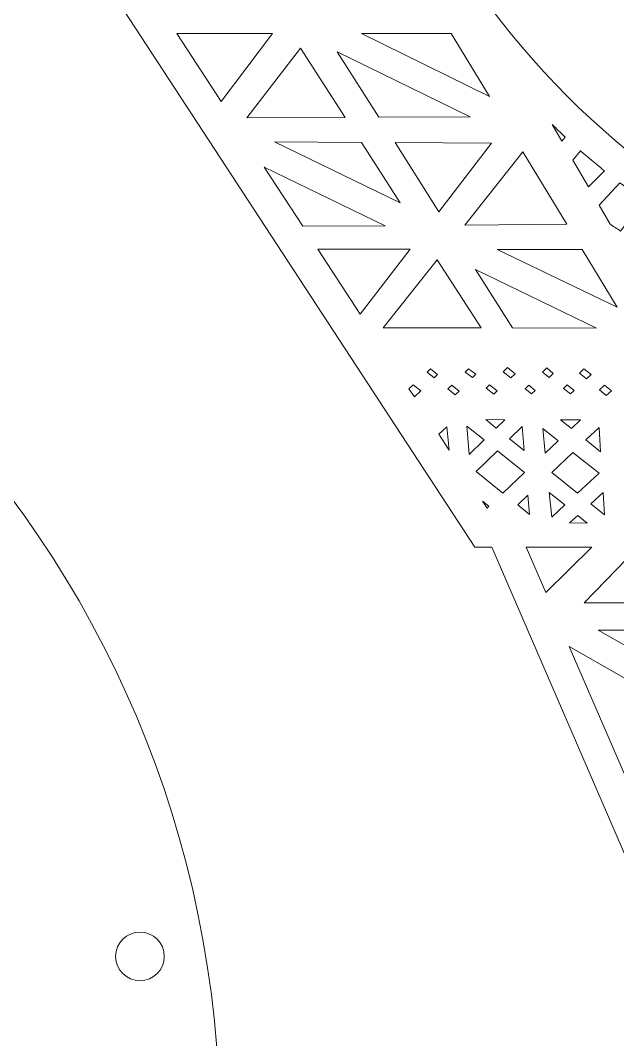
# Model space of a CAD drawing. Header units: millimetres. Extents: x -970 to 970, y -600 to 600.
# Drawn here: x 363.4 to 486.2, y 137.6 to 347.5 of the extents above; entities that cross this region are included whole.
import ezdxf

# ---------------------------------------------------------------- set-up
doc = ezdxf.new("R2010")
doc.units = ezdxf.units.MM
doc.header["$MEASUREMENT"] = 0
doc.layers.add('Camada 1', color=7, linetype='Continuous')

msp = doc.modelspace()

# ---------------------------------------------------------------- linework, layer by layer
at = {"layer": 'Camada 1', "color": 230, "lineweight": 20}
for points, knots in [([(530.7073, 71.037), (530.7073, 71.037), (520.2792, 100.3923), (520.2792, 100.3923), (520.2792, 100.3923), (520.2792, 100.3923), (460.3573, 239.013), (460.3573, 239.013), (460.3573, 239.013), (460.3573, 239.013), (456.8532, 239.013), (456.8532, 239.013), (456.8532, 239.013), (456.8532, 239.013), (367.2833, 376.2495), (367.2833, 376.2495), (367.2833, 376.2495), (367.2833, 376.2495), (367.2833, 393.9852), (367.2833, 393.9852), (367.2833, 393.9852), (367.2833, 393.9852), (370.4614, 393.9852), (370.4614, 393.9852), (370.4614, 393.9852), (370.4614, 393.9852), (370.4614, 402.267), (370.4614, 402.267), (370.4614, 402.267), (370.4614, 402.267), (367.2833, 402.267), (367.2833, 402.267), (367.2833, 402.267), (367.2833, 402.267), (367.2833, 409.1261), (367.2833, 409.1261), (367.2833, 409.1261), (367.2833, 409.1261), (387.4614, 409.1261), (387.4614, 409.1261), (387.4614, 409.1261), (387.4614, 409.1261), (387.4614, 405.9511), (387.4614, 405.9511), (387.4614, 405.9511), (387.4614, 405.9511), (427.4614, 405.9511), (427.4614, 405.9511), (427.4614, 405.9511), (427.4614, 405.9511), (427.4614, 409.1261), (427.4614, 409.1261), (427.4614, 409.1261), (427.4614, 409.1261), (759.6014, 409.1261), (759.6014, 409.1261), (759.6014, 409.1261), (759.6014, 409.1261), (759.6014, 405.9511), (759.6014, 405.9511), (759.6014, 405.9511), (759.6014, 405.9511), (799.6014, 405.9511), (799.6014, 405.9511), (799.6014, 405.9511), (799.6014, 405.9511), (799.6014, 409.1261), (799.6014, 409.1261), (799.6014, 409.1261), (799.6014, 409.1261), (819.7764, 409.1261), (819.7764, 409.1261), (819.7764, 409.1261), (819.7764, 409.1261), (819.7764, 402.267), (819.7764, 402.267), (819.7764, 402.267), (819.7764, 402.267), (816.6014, 402.267), (816.6014, 402.267), (816.6014, 402.267), (816.6014, 402.267), (816.6014, 393.9852), (816.6014, 393.9852), (816.6014, 393.9852), (816.6014, 393.9852), (819.7764, 393.9852), (819.7764, 393.9852), (819.7764, 393.9852), (819.7764, 393.9852), (819.7764, 376.2495), (819.7764, 376.2495), (819.7764, 376.2495), (819.7764, 376.2495), (730.2065, 239.013), (730.2065, 239.013), (730.2065, 239.013), (730.2065, 239.013), (726.7024, 239.013), (726.7024, 239.013), (726.7024, 239.013), (726.7024, 239.013), (666.7805, 100.3923), (666.7805, 100.3923), (666.7805, 100.3923), (666.7805, 100.3923), (656.5977, 71.037), (656.5977, 71.037), (656.5977, 71.037), (656.5977, 36.1583), (628.0182, 7.8836), (593.6525, 7.8836), (593.6525, 7.8836), (559.2868, 7.8836), (532.1681, 34.5194), (530.5719, 67.9769), (530.5719, 67.9769), (530.5235, 68.9909), (530.7073, 70.0111), (530.7073, 71.037)], [0, 0, 0, 0, 0.03225806, 0.03225806, 0.03225806, 0.03225806, 0.06451613, 0.06451613, 0.06451613, 0.06451613, 0.09677419, 0.09677419, 0.09677419, 0.09677419, 0.12903226, 0.12903226, 0.12903226, 0.12903226, 0.16129032, 0.16129032, 0.16129032, 0.16129032, 0.19354839, 0.19354839, 0.19354839, 0.19354839, 0.22580645, 0.22580645, 0.22580645, 0.22580645, 0.25806452, 0.25806452, 0.25806452, 0.25806452, 0.29032258, 0.29032258, 0.29032258, 0.29032258, 0.32258065, 0.32258065, 0.32258065, 0.32258065, 0.35483871, 0.35483871, 0.35483871, 0.35483871, 0.38709677, 0.38709677, 0.38709677, 0.38709677, 0.41935484, 0.41935484, 0.41935484, 0.41935484, 0.4516129, 0.4516129, 0.4516129, 0.4516129, 0.48387097, 0.48387097, 0.48387097, 0.48387097, 0.51612903, 0.51612903, 0.51612903, 0.51612903, 0.5483871, 0.5483871, 0.5483871, 0.5483871, 0.58064516, 0.58064516, 0.58064516, 0.58064516, 0.61290323, 0.61290323, 0.61290323, 0.61290323, 0.64516129, 0.64516129, 0.64516129, 0.64516129, 0.67741935, 0.67741935, 0.67741935, 0.67741935, 0.70967742, 0.70967742, 0.70967742, 0.70967742, 0.74193548, 0.74193548, 0.74193548, 0.74193548, 0.77419355, 0.77419355, 0.77419355, 0.77419355, 0.80645161, 0.80645161, 0.80645161, 0.80645161, 0.83870968, 0.83870968, 0.83870968, 0.83870968, 0.87096774, 0.87096774, 0.87096774, 0.87096774, 0.90322581, 0.90322581, 0.90322581, 0.90322581, 0.93548387, 0.93548387, 0.93548387, 0.93548387, 1, 1, 1, 1]), ([(460.1873, 349.9635), (482.2374, 320.5644), (512.5161, 299.6994), (547.5824, 289.5688), (547.5824, 289.5688), (556.0965, 287.1091), (564.8223, 285.2925), (573.6086, 284.169), (573.6086, 284.169), (577.0958, 283.7232), (580.6276, 283.3761), (584.1597, 283.1675), (584.1597, 283.1675), (584.1597, 283.1675), (584.1597, 376.2494), (584.1597, 376.2494), (584.1597, 376.2494), (584.1597, 376.2494), (443.5138, 376.2495), (443.5138, 376.2495), (443.5138, 376.2495), (443.5138, 376.2495), (444.8182, 374.1628), (444.8182, 374.1628), (444.8182, 374.1628), (444.8182, 374.1628), (455.3322, 356.0514), (455.3322, 356.0514), (455.3322, 356.0514), (455.3322, 356.0514), (460.1873, 349.9635), (460.1873, 349.9635)], [0, 0, 0, 0, 0.11111111, 0.11111111, 0.11111111, 0.11111111, 0.22222222, 0.22222222, 0.22222222, 0.22222222, 0.33333333, 0.33333333, 0.33333333, 0.33333333, 0.44444444, 0.44444444, 0.44444444, 0.44444444, 0.55555556, 0.55555556, 0.55555556, 0.55555556, 0.66666667, 0.66666667, 0.66666667, 0.66666667, 0.77777778, 0.77777778, 0.77777778, 0.77777778, 1, 1, 1, 1]), ([(404.7212, 330.7807), (404.7212, 330.7807), (415.2694, 344.7796), (415.2694, 344.7796), (415.2694, 344.7796), (415.2694, 344.7796), (395.5847, 344.7796), (395.5847, 344.7796), (395.5847, 344.7796), (395.5847, 344.7796), (404.7212, 330.7807), (404.7212, 330.7807)], [0, 0, 0, 0, 0.25, 0.25, 0.25, 0.25, 0.5, 0.5, 0.5, 0.5, 1, 1, 1, 1]), ([(433.5855, 344.7796), (433.5855, 344.7796), (459.8792, 331.7927), (459.8792, 331.7927), (459.8792, 331.7927), (459.8792, 331.7927), (452.0208, 344.7796), (452.0208, 344.7796), (452.0208, 344.7796), (452.0208, 344.7796), (433.5855, 344.7796), (433.5855, 344.7796)], [0, 0, 0, 0, 0.25, 0.25, 0.25, 0.25, 0.5, 0.5, 0.5, 0.5, 1, 1, 1, 1]), ([(430.2252, 327.4702), (430.2252, 327.4702), (421.0225, 341.7364), (421.0225, 341.7364), (421.0225, 341.7364), (421.0225, 341.7364), (409.9754, 327.3869), (409.9754, 327.3869), (409.9754, 327.3869), (409.9754, 327.3869), (430.2252, 327.4702), (430.2252, 327.4702)], [0, 0, 0, 0, 0.25, 0.25, 0.25, 0.25, 0.5, 0.5, 0.5, 0.5, 1, 1, 1, 1]), ([(437.1436, 327.5035), (437.1436, 327.5035), (455.9328, 327.5794), (455.9328, 327.5794), (455.9328, 327.5794), (455.9328, 327.5794), (428.586, 340.9965), (428.586, 340.9965), (428.586, 340.9965), (428.586, 340.9965), (437.1436, 327.5035), (437.1436, 327.5035)], [0, 0, 0, 0, 0.25, 0.25, 0.25, 0.25, 0.5, 0.5, 0.5, 0.5, 1, 1, 1, 1]), ([(474.7337, 322.6261), (474.7337, 322.6261), (475.4204, 323.4427), (475.4204, 323.4427), (475.4204, 323.4427), (474.968, 323.8756), (474.5215, 324.311), (474.0845, 324.7451), (474.0845, 324.7451), (473.6416, 325.169), (473.2002, 325.5963), (472.7612, 326.0271), (472.7612, 326.0271), (472.7612, 326.0271), (474.7337, 322.6261), (474.7337, 322.6261)], [0, 0, 0, 0, 0.2, 0.2, 0.2, 0.2, 0.4, 0.4, 0.4, 0.4, 0.6, 0.6, 0.6, 0.6, 1, 1, 1, 1]), ([(441.5401, 309.9332), (441.5401, 309.9332), (433.5431, 322.3298), (433.5431, 322.3298), (433.5431, 322.3298), (433.5431, 322.3298), (415.6594, 322.4284), (415.6594, 322.4284), (415.6594, 322.4284), (415.6594, 322.4284), (441.5401, 309.9332), (441.5401, 309.9332)], [0, 0, 0, 0, 0.25, 0.25, 0.25, 0.25, 0.5, 0.5, 0.5, 0.5, 1, 1, 1, 1]), ([(449.4668, 308.0694), (449.4668, 308.0694), (460.2992, 322.1838), (460.2992, 322.1838), (460.2992, 322.1838), (460.2992, 322.1838), (440.448, 322.2888), (440.448, 322.2888), (440.448, 322.2888), (440.448, 322.2888), (449.4668, 308.0694), (449.4668, 308.0694)], [0, 0, 0, 0, 0.25, 0.25, 0.25, 0.25, 0.5, 0.5, 0.5, 0.5, 1, 1, 1, 1]), ([(454.7782, 305.3194), (454.7782, 305.3194), (475.8084, 305.4788), (475.8084, 305.4788), (475.8084, 305.4788), (475.8084, 305.4788), (466.7681, 320.4161), (466.7681, 320.4161), (466.7681, 320.4161), (466.7681, 320.4161), (454.7782, 305.3194), (454.7782, 305.3194)], [0, 0, 0, 0, 0.25, 0.25, 0.25, 0.25, 0.5, 0.5, 0.5, 0.5, 1, 1, 1, 1]), ([(480.2263, 313.1637), (480.2263, 313.1637), (483.5368, 316.4571), (483.5368, 316.4571), (483.5368, 316.4571), (483.011, 316.8948), (482.4951, 317.3444), (481.965, 317.7773), (481.965, 317.7773), (481.4632, 318.1873), (480.966, 318.6029), (480.4711, 319.021), (480.4711, 319.021), (479.8439, 319.5508), (479.1972, 320.0557), (478.5668, 320.5813), (478.5668, 320.5813), (478.5668, 320.5813), (477.0321, 318.6628), (477.0321, 318.6628), (477.0321, 318.6628), (477.0321, 318.6628), (480.2263, 313.1637), (480.2263, 313.1637)], [0, 0, 0, 0, 0.14285714, 0.14285714, 0.14285714, 0.14285714, 0.28571429, 0.28571429, 0.28571429, 0.28571429, 0.42857143, 0.42857143, 0.42857143, 0.42857143, 0.57142857, 0.57142857, 0.57142857, 0.57142857, 0.71428571, 0.71428571, 0.71428571, 0.71428571, 1, 1, 1, 1]), ([(421.5037, 305.0671), (421.5037, 305.0671), (438.4088, 305.1946), (438.4088, 305.1946), (438.4088, 305.1946), (438.4088, 305.1946), (413.5426, 317.2648), (413.5426, 317.2648), (413.5426, 317.2648), (413.5426, 317.2648), (421.5037, 305.0671), (421.5037, 305.0671)], [0, 0, 0, 0, 0.25, 0.25, 0.25, 0.25, 0.5, 0.5, 0.5, 0.5, 1, 1, 1, 1]), ([(486.8501, 304.0989), (486.8501, 304.0989), (491.6344, 310.4319), (491.6344, 310.4319), (491.6344, 310.4319), (490.1049, 311.5092), (488.5966, 312.6161), (487.1009, 313.7413), (487.1009, 313.7413), (487.1009, 313.7413), (486.7067, 314.0318), (486.7067, 314.0318), (486.7067, 314.0318), (486.7067, 314.0318), (482.4147, 309.3905), (482.4147, 309.3905), (482.4147, 309.3905), (482.4147, 309.3905), (484.6622, 305.5224), (484.6622, 305.5224), (484.6622, 305.5224), (485.3822, 305.0363), (486.1155, 304.5643), (486.8501, 304.0989)], [0, 0, 0, 0, 0.14285714, 0.14285714, 0.14285714, 0.14285714, 0.28571429, 0.28571429, 0.28571429, 0.28571429, 0.42857143, 0.42857143, 0.42857143, 0.42857143, 0.57142857, 0.57142857, 0.57142857, 0.57142857, 0.71428571, 0.71428571, 0.71428571, 0.71428571, 1, 1, 1, 1]), ([(433.298, 286.9963), (433.298, 286.9963), (443.5445, 300.3496), (443.5445, 300.3496), (443.5445, 300.3496), (443.5445, 300.3496), (424.5576, 300.388), (424.5576, 300.388), (424.5576, 300.388), (424.5576, 300.388), (433.298, 286.9963), (433.298, 286.9963)], [0, 0, 0, 0, 0.25, 0.25, 0.25, 0.25, 0.5, 0.5, 0.5, 0.5, 1, 1, 1, 1]), ([(461.4687, 300.3117), (461.4687, 300.3117), (486.1487, 288.392), (486.1487, 288.392), (486.1487, 288.392), (486.1487, 288.392), (478.958, 300.2718), (478.958, 300.2718), (478.958, 300.2718), (478.958, 300.2718), (461.4687, 300.3117), (461.4687, 300.3117)], [0, 0, 0, 0, 0.25, 0.25, 0.25, 0.25, 0.5, 0.5, 0.5, 0.5, 1, 1, 1, 1]), ([(458.1707, 284.1537), (458.1707, 284.1537), (449.1155, 298.189), (449.1155, 298.189), (449.1155, 298.189), (449.1155, 298.189), (437.9959, 284.19), (437.9959, 284.19), (437.9959, 284.19), (437.9959, 284.19), (458.1707, 284.1537), (458.1707, 284.1537)], [0, 0, 0, 0, 0.25, 0.25, 0.25, 0.25, 0.5, 0.5, 0.5, 0.5, 1, 1, 1, 1]), ([(464.6436, 284.1389), (464.6436, 284.1389), (481.8632, 284.1031), (481.8632, 284.1031), (481.8632, 284.1031), (481.8632, 284.1031), (457.018, 296.1638), (457.018, 296.1638), (457.018, 296.1638), (457.018, 296.1638), (464.6436, 284.1389), (464.6436, 284.1389)], [0, 0, 0, 0, 0.25, 0.25, 0.25, 0.25, 0.5, 0.5, 0.5, 0.5, 1, 1, 1, 1]), ([(448.5014, 273.8799), (448.5014, 273.8799), (449.2123, 274.5698), (449.2123, 274.5698), (449.2123, 274.5698), (449.2123, 274.5698), (447.7604, 275.6954), (447.7604, 275.6954), (447.7604, 275.6954), (447.7604, 275.6954), (447.0563, 275.0522), (447.0563, 275.0522), (447.0563, 275.0522), (447.0563, 275.0522), (448.5014, 273.8799), (448.5014, 273.8799)], [0, 0, 0, 0, 0.2, 0.2, 0.2, 0.2, 0.4, 0.4, 0.4, 0.4, 0.6, 0.6, 0.6, 0.6, 1, 1, 1, 1]), ([(456.3609, 273.9092), (456.3609, 273.9092), (457.0449, 274.5997), (457.0449, 274.5997), (457.0449, 274.5997), (457.0449, 274.5997), (455.5687, 275.7353), (455.5687, 275.7353), (455.5687, 275.7353), (455.5687, 275.7353), (454.8705, 275.0502), (454.8705, 275.0502), (454.8705, 275.0502), (454.8705, 275.0502), (456.3609, 273.9092), (456.3609, 273.9092)], [0, 0, 0, 0, 0.2, 0.2, 0.2, 0.2, 0.4, 0.4, 0.4, 0.4, 0.6, 0.6, 0.6, 0.6, 1, 1, 1, 1]), ([(464.2888, 273.8609), (464.2888, 273.8609), (465.14, 274.6739), (465.14, 274.6739), (465.14, 274.6739), (465.14, 274.6739), (463.5574, 275.9699), (463.5574, 275.9699), (463.5574, 275.9699), (463.5574, 275.9699), (462.6784, 275.1161), (462.6784, 275.1161), (462.6784, 275.1161), (462.6784, 275.1161), (464.2888, 273.8609), (464.2888, 273.8609)], [0, 0, 0, 0, 0.2, 0.2, 0.2, 0.2, 0.4, 0.4, 0.4, 0.4, 0.6, 0.6, 0.6, 0.6, 1, 1, 1, 1]), ([(472.1391, 273.974), (472.1391, 273.974), (472.9994, 274.7945), (472.9994, 274.7945), (472.9994, 274.7945), (472.9994, 274.7945), (471.6605, 275.9079), (471.6605, 275.9079), (471.6605, 275.9079), (471.6605, 275.9079), (470.7577, 275.0318), (470.7577, 275.0318), (470.7577, 275.0318), (470.7577, 275.0318), (472.1391, 273.974), (472.1391, 273.974)], [0, 0, 0, 0, 0.2, 0.2, 0.2, 0.2, 0.4, 0.4, 0.4, 0.4, 0.6, 0.6, 0.6, 0.6, 1, 1, 1, 1]), ([(479.8111, 273.6401), (479.8111, 273.6401), (480.7759, 274.543), (480.7759, 274.543), (480.7759, 274.543), (480.7759, 274.543), (479.3062, 275.6962), (479.3062, 275.6962), (479.3062, 275.6962), (479.3062, 275.6962), (478.3982, 274.826), (478.3982, 274.826), (478.3982, 274.826), (478.3982, 274.826), (479.8111, 273.6401), (479.8111, 273.6401)], [0, 0, 0, 0, 0.2, 0.2, 0.2, 0.2, 0.4, 0.4, 0.4, 0.4, 0.6, 0.6, 0.6, 0.6, 1, 1, 1, 1]), ([(444.4326, 269.936), (444.4326, 269.936), (445.732, 271.1968), (445.732, 271.1968), (445.732, 271.1968), (445.732, 271.1968), (444.1889, 272.4301), (444.1889, 272.4301), (444.1889, 272.4301), (444.1889, 272.4301), (443.3206, 271.6398), (443.3206, 271.6398), (443.3206, 271.6398), (443.3206, 271.6398), (444.4326, 269.936), (444.4326, 269.936)], [0, 0, 0, 0, 0.2, 0.2, 0.2, 0.2, 0.4, 0.4, 0.4, 0.4, 0.6, 0.6, 0.6, 0.6, 1, 1, 1, 1]), ([(451.3335, 271.5816), (451.3335, 271.5816), (452.8436, 270.3585), (452.8436, 270.3585), (452.8436, 270.3585), (452.8436, 270.3585), (453.6307, 271.1531), (453.6307, 271.1531), (453.6307, 271.1531), (453.6307, 271.1531), (452.1016, 272.3343), (452.1016, 272.3343), (452.1016, 272.3343), (452.1016, 272.3343), (451.3335, 271.5816), (451.3335, 271.5816)], [0, 0, 0, 0, 0.2, 0.2, 0.2, 0.2, 0.4, 0.4, 0.4, 0.4, 0.6, 0.6, 0.6, 0.6, 1, 1, 1, 1]), ([(460.7808, 270.5202), (460.7808, 270.5202), (461.4841, 271.1894), (461.4841, 271.1894), (461.4841, 271.1894), (461.4841, 271.1894), (459.8928, 272.4121), (459.8928, 272.4121), (459.8928, 272.4121), (459.8928, 272.4121), (459.1963, 271.7359), (459.1963, 271.7359), (459.1963, 271.7359), (459.1963, 271.7359), (460.7808, 270.5202), (460.7808, 270.5202)], [0, 0, 0, 0, 0.2, 0.2, 0.2, 0.2, 0.4, 0.4, 0.4, 0.4, 0.6, 0.6, 0.6, 0.6, 1, 1, 1, 1]), ([(468.5482, 270.549), (468.5482, 270.549), (469.3023, 271.268), (469.3023, 271.268), (469.3023, 271.268), (469.3023, 271.268), (467.9853, 272.3465), (467.9853, 272.3465), (467.9853, 272.3465), (467.9853, 272.3465), (467.2073, 271.5921), (467.2073, 271.5921), (467.2073, 271.5921), (467.2073, 271.5921), (468.5482, 270.549), (468.5482, 270.549)], [0, 0, 0, 0, 0.2, 0.2, 0.2, 0.2, 0.4, 0.4, 0.4, 0.4, 0.6, 0.6, 0.6, 0.6, 1, 1, 1, 1]), ([(476.5465, 270.5888), (476.5465, 270.5888), (477.2589, 271.2547), (477.2589, 271.2547), (477.2589, 271.2547), (477.2589, 271.2547), (475.8751, 272.4049), (475.8751, 272.4049), (475.8751, 272.4049), (475.8751, 272.4049), (475.1224, 271.6818), (475.1224, 271.6818), (475.1224, 271.6818), (475.1224, 271.6818), (476.5465, 270.5888), (476.5465, 270.5888)], [0, 0, 0, 0, 0.2, 0.2, 0.2, 0.2, 0.4, 0.4, 0.4, 0.4, 0.6, 0.6, 0.6, 0.6, 1, 1, 1, 1]), ([(483.8906, 270.2154), (483.8906, 270.2154), (484.9983, 271.2286), (484.9983, 271.2286), (484.9983, 271.2286), (484.9983, 271.2286), (483.5475, 272.3655), (483.5475, 272.3655), (483.5475, 272.3655), (483.5475, 272.3655), (482.4998, 271.3817), (482.4998, 271.3817), (482.4998, 271.3817), (482.4998, 271.3817), (483.8906, 270.2154), (483.8906, 270.2154)], [0, 0, 0, 0, 0.2, 0.2, 0.2, 0.2, 0.4, 0.4, 0.4, 0.4, 0.6, 0.6, 0.6, 0.6, 1, 1, 1, 1]), ([(461.258, 263.5349), (461.258, 263.5349), (463.0054, 265.2566), (463.0054, 265.2566), (463.0054, 265.2566), (463.0054, 265.2566), (459.1024, 265.2612), (459.1024, 265.2612), (459.1024, 265.2612), (459.1024, 265.2612), (461.258, 263.5349), (461.258, 263.5349)], [0, 0, 0, 0, 0.25, 0.25, 0.25, 0.25, 0.5, 0.5, 0.5, 0.5, 1, 1, 1, 1]), ([(476.7203, 263.4743), (476.7203, 263.4743), (478.5867, 265.2411), (478.5867, 265.2411), (478.5867, 265.2411), (478.5867, 265.2411), (474.5035, 265.2457), (474.5035, 265.2457), (474.5035, 265.2457), (474.5035, 265.2457), (476.7203, 263.4743), (476.7203, 263.4743)], [0, 0, 0, 0, 0.25, 0.25, 0.25, 0.25, 0.5, 0.5, 0.5, 0.5, 1, 1, 1, 1]), ([(451.5803, 258.9846), (451.5803, 258.9846), (451.0802, 263.7812), (451.0802, 263.7812), (451.0802, 263.7812), (451.0802, 263.7812), (449.4316, 262.2767), (449.4316, 262.2767), (449.4316, 262.2767), (449.4316, 262.2767), (451.5803, 258.9846), (451.5803, 258.9846)], [0, 0, 0, 0, 0.25, 0.25, 0.25, 0.25, 0.5, 0.5, 0.5, 0.5, 1, 1, 1, 1]), ([(455.7176, 258.0781), (455.7176, 258.0781), (458.7654, 261.0792), (458.7654, 261.0792), (458.7654, 261.0792), (458.7654, 261.0792), (455.2217, 263.9332), (455.2217, 263.9332), (455.2217, 263.9332), (455.2217, 263.9332), (455.7176, 258.0781), (455.7176, 258.0781)], [0, 0, 0, 0, 0.25, 0.25, 0.25, 0.25, 0.5, 0.5, 0.5, 0.5, 1, 1, 1, 1]), ([(464.0232, 261.3245), (464.0232, 261.3245), (466.9992, 258.9434), (466.9992, 258.9434), (466.9992, 258.9434), (466.9992, 258.9434), (466.5892, 263.8327), (466.5892, 263.8327), (466.5892, 263.8327), (466.5892, 263.8327), (464.0232, 261.3245), (464.0232, 261.3245)], [0, 0, 0, 0, 0.25, 0.25, 0.25, 0.25, 0.5, 0.5, 0.5, 0.5, 1, 1, 1, 1]), ([(471.3457, 258.3876), (471.3457, 258.3876), (474.0114, 260.9093), (474.0114, 260.9093), (474.0114, 260.9093), (474.0114, 260.9093), (470.8412, 263.4239), (470.8412, 263.4239), (470.8412, 263.4239), (470.8412, 263.4239), (471.3457, 258.3876), (471.3457, 258.3876)], [0, 0, 0, 0, 0.25, 0.25, 0.25, 0.25, 0.5, 0.5, 0.5, 0.5, 1, 1, 1, 1]), ([(482.7275, 258.6725), (482.7275, 258.6725), (482.4084, 263.6402), (482.4084, 263.6402), (482.4084, 263.6402), (482.4084, 263.6402), (479.7181, 261.0769), (479.7181, 261.0769), (479.7181, 261.0769), (479.7181, 261.0769), (482.7275, 258.6725), (482.7275, 258.6725)], [0, 0, 0, 0, 0.25, 0.25, 0.25, 0.25, 0.5, 0.5, 0.5, 0.5, 1, 1, 1, 1]), ([(462.6463, 250.1529), (462.6463, 250.1529), (467.0976, 254.3647), (467.0976, 254.3647), (467.0976, 254.3647), (467.0976, 254.3647), (461.5097, 258.867), (461.5097, 258.867), (461.5097, 258.867), (461.5097, 258.867), (457.1427, 254.5946), (457.1427, 254.5946), (457.1427, 254.5946), (457.1427, 254.5946), (462.6463, 250.1529), (462.6463, 250.1529)], [0, 0, 0, 0, 0.2, 0.2, 0.2, 0.2, 0.4, 0.4, 0.4, 0.4, 0.6, 0.6, 0.6, 0.6, 1, 1, 1, 1]), ([(477.9883, 250.1468), (477.9883, 250.1468), (482.4047, 254.253), (482.4047, 254.253), (482.4047, 254.253), (482.4047, 254.253), (477.029, 258.5167), (477.029, 258.5167), (477.029, 258.5167), (477.029, 258.5167), (472.696, 254.3843), (472.696, 254.3843), (472.696, 254.3843), (472.696, 254.3843), (477.9883, 250.1468), (477.9883, 250.1468)], [0, 0, 0, 0, 0.2, 0.2, 0.2, 0.2, 0.4, 0.4, 0.4, 0.4, 0.6, 0.6, 0.6, 0.6, 1, 1, 1, 1]), ([(472.6721, 245.2049), (472.6721, 245.2049), (475.3601, 247.7045), (475.3601, 247.7045), (475.3601, 247.7045), (475.3601, 247.7045), (472.1619, 250.2822), (472.1619, 250.2822), (472.1619, 250.2822), (472.1619, 250.2822), (472.6721, 245.2049), (472.6721, 245.2049)], [0, 0, 0, 0, 0.25, 0.25, 0.25, 0.25, 0.5, 0.5, 0.5, 0.5, 1, 1, 1, 1]), ([(483.5571, 245.6901), (483.5571, 245.6901), (483.2666, 250.2522), (483.2666, 250.2522), (483.2666, 250.2522), (483.2666, 250.2522), (480.7166, 247.9617), (480.7166, 247.9617), (480.7166, 247.9617), (480.7166, 247.9617), (483.5571, 245.6901), (483.5571, 245.6901)], [0, 0, 0, 0, 0.25, 0.25, 0.25, 0.25, 0.5, 0.5, 0.5, 0.5, 1, 1, 1, 1]), ([(459.3704, 247.0489), (459.3704, 247.0489), (459.7743, 247.431), (459.7743, 247.431), (459.7743, 247.431), (459.7743, 247.431), (458.4477, 248.4625), (458.4477, 248.4625), (458.4477, 248.4625), (458.4477, 248.4625), (459.3704, 247.0489), (459.3704, 247.0489)], [0, 0, 0, 0, 0.25, 0.25, 0.25, 0.25, 0.5, 0.5, 0.5, 0.5, 1, 1, 1, 1]), ([(468.1039, 245.748), (468.1039, 245.748), (467.7733, 249.6875), (467.7733, 249.6875), (467.7733, 249.6875), (467.7733, 249.6875), (465.6875, 247.6992), (465.6875, 247.6992), (465.6875, 247.6992), (465.6875, 247.6992), (468.1039, 245.748), (468.1039, 245.748)], [0, 0, 0, 0, 0.25, 0.25, 0.25, 0.25, 0.5, 0.5, 0.5, 0.5, 1, 1, 1, 1]), ([(476.3098, 244.0062), (476.3098, 244.0062), (479.9751, 243.9856), (479.9751, 243.9856), (479.9751, 243.9856), (479.9751, 243.9856), (478.0316, 245.5535), (478.0316, 245.5535), (478.0316, 245.5535), (478.0316, 245.5535), (476.3098, 244.0062), (476.3098, 244.0062)], [0, 0, 0, 0, 0.25, 0.25, 0.25, 0.25, 0.5, 0.5, 0.5, 0.5, 1, 1, 1, 1]), ([(471.4661, 229.6881), (471.4661, 229.6881), (480.924, 239.013), (480.924, 239.013), (480.924, 239.013), (480.924, 239.013), (467.4372, 239.013), (467.4372, 239.013), (467.4372, 239.013), (467.4372, 239.013), (471.4661, 229.6881), (471.4661, 229.6881)], [0, 0, 0, 0, 0.25, 0.25, 0.25, 0.25, 0.5, 0.5, 0.5, 0.5, 1, 1, 1, 1]), ([(479.371, 227.5486), (479.371, 227.5486), (498.2758, 227.5486), (498.2758, 227.5486), (498.2758, 227.5486), (498.2758, 227.5486), (493.1583, 239.013), (493.1583, 239.013), (493.1583, 239.013), (493.1583, 239.013), (490.4829, 239.013), (490.4829, 239.013), (490.4829, 239.013), (490.4829, 239.013), (479.371, 227.5486), (479.371, 227.5486)], [0, 0, 0, 0, 0.2, 0.2, 0.2, 0.2, 0.4, 0.4, 0.4, 0.4, 0.6, 0.6, 0.6, 0.6, 1, 1, 1, 1]), ([(506.0163, 208.422), (506.0163, 208.422), (500.6157, 221.9445), (500.6157, 221.9445), (500.6157, 221.9445), (500.6157, 221.9445), (482.2502, 221.9445), (482.2502, 221.9445), (482.2502, 221.9445), (482.2502, 221.9445), (506.0163, 208.422), (506.0163, 208.422)], [0, 0, 0, 0, 0.25, 0.25, 0.25, 0.25, 0.5, 0.5, 0.5, 0.5, 1, 1, 1, 1]), ([(490.7145, 185.1375), (490.7145, 185.1375), (506.6057, 201.2259), (506.6057, 201.2259), (506.6057, 201.2259), (506.6057, 201.2259), (476.2735, 218.5614), (476.2735, 218.5614), (476.2735, 218.5614), (476.2735, 218.5614), (490.7145, 185.1375), (490.7145, 185.1375)], [0, 0, 0, 0, 0.25, 0.25, 0.25, 0.25, 0.5, 0.5, 0.5, 0.5, 1, 1, 1, 1])]:
    msp.add_open_spline(points, degree=3, knots=knots, dxfattribs=at)
at = {"layer": 'Camada 1', "color": 230, "lineweight": 9}
for points in [[(-32.9113, 119.0985), (-32.9113, -1.6723), (64.9923, -99.5767), (185.7621, -99.5775), (185.7621, -99.5775), (306.5329, -99.5784), (404.4373, -1.674), (404.4382, 119.0968), (404.4382, 119.0968), (404.4382, 239.8675), (306.5338, 337.7718), (185.763, 337.7718), (185.763, 337.7718), (64.9931, 337.7718), (-32.9113, 239.8683), (-32.9113, 119.0985)], [(392.9994, 154.7565), (392.9994, 151.9951), (390.7608, 149.7566), (387.9994, 149.7566), (387.9994, 149.7566), (385.2379, 149.7566), (382.9994, 151.9952), (382.9994, 154.7565), (382.9994, 154.7565), (382.9994, 157.5179), (385.238, 159.7565), (387.9994, 159.7565), (387.9994, 159.7565), (390.7608, 159.7565), (392.9994, 157.5179), (392.9994, 154.7565)]]:
    msp.add_open_spline(points, degree=3, knots=[0, 0, 0, 0, 0.2, 0.2, 0.2, 0.2, 0.4, 0.4, 0.4, 0.4, 0.6, 0.6, 0.6, 0.6, 1, 1, 1, 1], dxfattribs=at)

doc.saveas('drawing.dxf')
